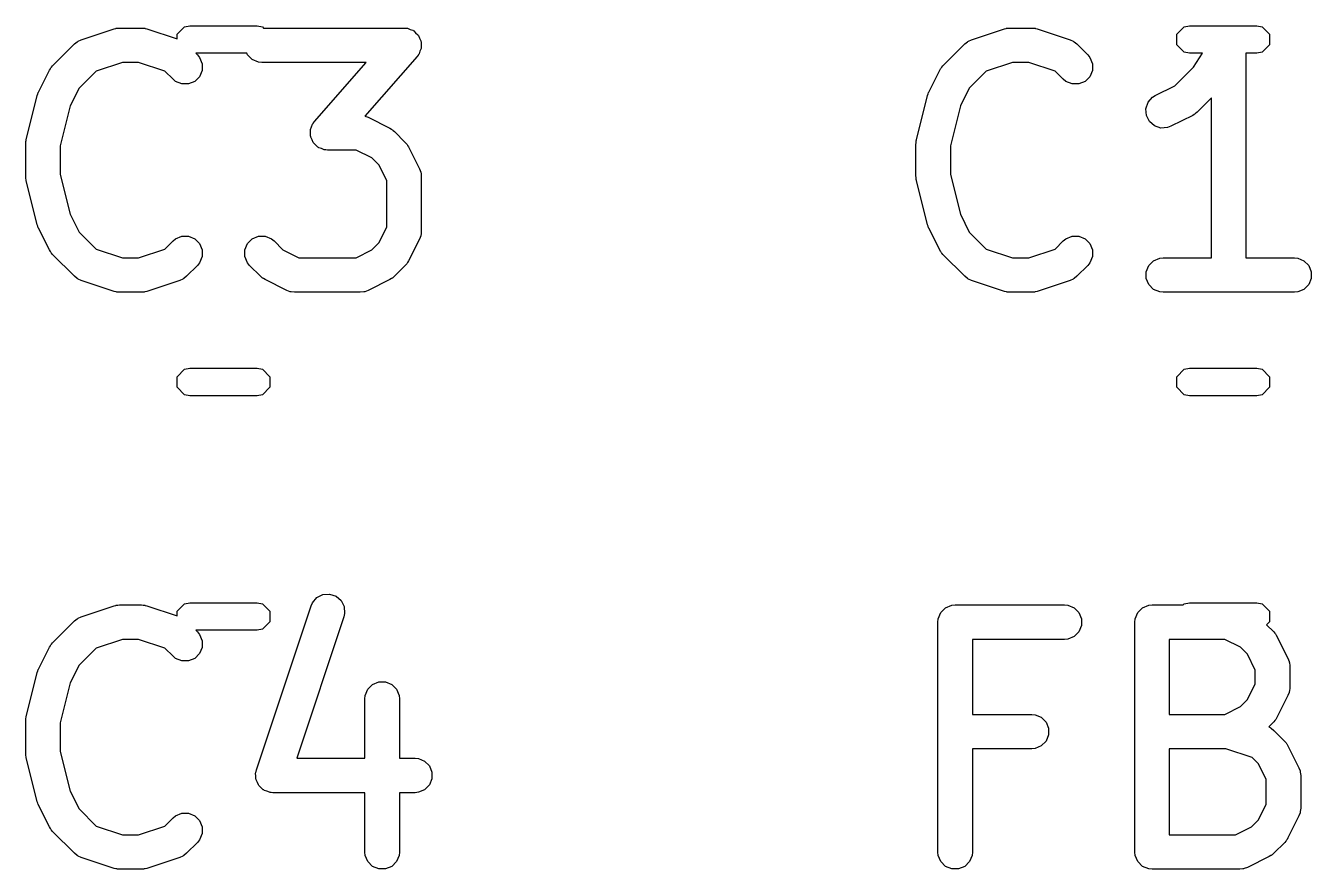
# Model space of a CAD drawing. Header units: inches. Extents: x 5.9 to 18, y -6.3 to -1.5.
# Drawn here: x 8.5163 to 8.7365, y -2.4358 to -2.2913 of the extents above; entities that cross this region are included whole.
import ezdxf

# ---------------------------------------------------------------- set-up
doc = ezdxf.new("R2010")
doc.units = ezdxf.units.IN
doc.header["$MEASUREMENT"] = 0
doc.layers.add('F.Silkscreen', color=41, linetype='CONTINUOUS', true_color=0xf2eda1)

msp = doc.modelspace()

# ---------------------------------------------------------------- linework, layer by layer
at = {"layer": 'F.Silkscreen', "linetype": 'CONTINUOUS'}
for p, q in [((8.52583, -2.29375), (8.53145, -2.29188)), ((8.53145, -2.29188), (8.53174, -2.29181)), ((8.53174, -2.29181), (8.53181, -2.29178)), ((8.53181, -2.29178), (8.53191, -2.29177)), ((8.53191, -2.29177), (8.53202, -2.29175)), ((8.53202, -2.29175), (8.53209, -2.29175)), ((8.53209, -2.29175), (8.53239, -2.29173)), ((8.53239, -2.29173), (8.53614, -2.29173)), ((8.53614, -2.29173), (8.53643, -2.29175)), ((8.53643, -2.29175), (8.53651, -2.29175)), ((8.53651, -2.29175), (8.53661, -2.29177)), ((8.53661, -2.29177), (8.53671, -2.29178)), ((8.53671, -2.29178), (8.53678, -2.29181)), ((8.53678, -2.29181), (8.53707, -2.29188)), ((8.53707, -2.29188), (8.54226, -2.29361)), ((8.54226, -2.2928), (8.54353, -2.29152)), ((8.54353, -2.29152), (8.54444, -2.29134)), ((8.54444, -2.29134), (8.55596, -2.29134)), ((8.55596, -2.29134), (8.55686, -2.29152)), ((8.55686, -2.29152), (8.55707, -2.29173)), ((8.55707, -2.29173), (8.58113, -2.29173)), ((8.58113, -2.29173), (8.58144, -2.29176)), ((8.58144, -2.29176), (8.58151, -2.29175)), ((8.58151, -2.29175), (8.58157, -2.29177)), ((8.58157, -2.29177), (8.58171, -2.29178)), ((8.58171, -2.29178), (8.58215, -2.29197)), ((8.58215, -2.29197), (8.5826, -2.29212)), ((8.5826, -2.29212), (8.58268, -2.29218)), ((8.58268, -2.29218), (8.58277, -2.29222)), ((8.58277, -2.29222), (8.58311, -2.29256)), ((8.58311, -2.29256), (8.58347, -2.29288)), ((8.67834, -2.29375), (8.68396, -2.29188)), ((8.68396, -2.29188), (8.68425, -2.29181)), ((8.68425, -2.29181), (8.68432, -2.29178)), ((8.68432, -2.29178), (8.68443, -2.29177)), ((8.68443, -2.29177), (8.68453, -2.29175)), ((8.68453, -2.29175), (8.68461, -2.29175)), ((8.68461, -2.29175), (8.6849, -2.29173)), ((8.6849, -2.29173), (8.68865, -2.29173)), ((8.68865, -2.29173), (8.68894, -2.29175)), ((8.68894, -2.29175), (8.68902, -2.29175)), ((8.68902, -2.29175), (8.68912, -2.29177)), ((8.68912, -2.29177), (8.68922, -2.29178)), ((8.68922, -2.29178), (8.6893, -2.29181)), ((8.6893, -2.29181), (8.68958, -2.29188)), ((8.68958, -2.29188), (8.69521, -2.29375)), ((8.71352, -2.2928), (8.71479, -2.29152)), ((8.71479, -2.29152), (8.7157, -2.29134)), ((8.7157, -2.29134), (8.72722, -2.29134)), ((8.72722, -2.29134), (8.72812, -2.29152)), ((8.72812, -2.29152), (8.7294, -2.2928)), ((8.52092, -2.29821), (8.52467, -2.29446)), ((8.52467, -2.29446), (8.52512, -2.2941)), ((8.52512, -2.2941), (8.52522, -2.29406)), ((8.52522, -2.29406), (8.5253, -2.29399)), ((8.5253, -2.29399), (8.52583, -2.29375)), ((8.54226, -2.29361), (8.54226, -2.2928)), ((8.58347, -2.29288), (8.58352, -2.29297)), ((8.58352, -2.29297), (8.58359, -2.29304)), ((8.58359, -2.29304), (8.58377, -2.29348)), ((8.58377, -2.29348), (8.58398, -2.29391)), ((8.58398, -2.29391), (8.58399, -2.29401)), ((8.58399, -2.29401), (8.58403, -2.2941)), ((8.58403, -2.2941), (8.58403, -2.29458)), ((8.58403, -2.29458), (8.58406, -2.29506)), ((8.67344, -2.29821), (8.67719, -2.29446)), ((8.67719, -2.29446), (8.67763, -2.2941)), ((8.67763, -2.2941), (8.67773, -2.29406)), ((8.67773, -2.29406), (8.67781, -2.29399)), ((8.67781, -2.29399), (8.67834, -2.29375)), ((8.69521, -2.29375), (8.69573, -2.29399)), ((8.69573, -2.29399), (8.69581, -2.29406)), ((8.69581, -2.29406), (8.69591, -2.2941)), ((8.69591, -2.2941), (8.69636, -2.29446)), ((8.69636, -2.29446), (8.69824, -2.29634)), ((8.71352, -2.2946), (8.71352, -2.2928)), ((8.71479, -2.29588), (8.71352, -2.2946)), ((8.7294, -2.2946), (8.72812, -2.29588)), ((8.7294, -2.2928), (8.7294, -2.2946)), ((8.5542, -2.29606), (8.54545, -2.29606)), ((8.54545, -2.29606), (8.54572, -2.29634)), ((8.54572, -2.29634), (8.54609, -2.29679)), ((8.54609, -2.29679), (8.54653, -2.29785)), ((8.5543, -2.29632), (8.5542, -2.29606)), ((8.55512, -2.29713), (8.5543, -2.29632)), ((8.58335, -2.29662), (8.57442, -2.30683)), ((8.58353, -2.29637), (8.58335, -2.29662)), ((8.58359, -2.29632), (8.58353, -2.29637)), ((8.58361, -2.29627), (8.58359, -2.29632)), ((8.58369, -2.29615), (8.58361, -2.29627)), ((8.58384, -2.2957), (8.58369, -2.29615)), ((8.58403, -2.29525), (8.58384, -2.2957)), ((8.58406, -2.29506), (8.58403, -2.29515)), ((8.58403, -2.29515), (8.58403, -2.29525)), ((8.69824, -2.29634), (8.6986, -2.29679)), ((8.6986, -2.29679), (8.69904, -2.29785)), ((8.7157, -2.29606), (8.71479, -2.29588)), ((8.71792, -2.29606), (8.7157, -2.29606)), ((8.71635, -2.29842), (8.71792, -2.29606)), ((8.72722, -2.29606), (8.72535, -2.29606)), ((8.72535, -2.29606), (8.72535, -2.3311)), ((8.72812, -2.29588), (8.72722, -2.29606)), ((8.5185, -2.30273), (8.52037, -2.29898)), ((8.52037, -2.29898), (8.52053, -2.29873)), ((8.52053, -2.29873), (8.52056, -2.29866)), ((8.52056, -2.29866), (8.52062, -2.29858)), ((8.52062, -2.29858), (8.52068, -2.29849)), ((8.52068, -2.29849), (8.52074, -2.29844)), ((8.52074, -2.29844), (8.52092, -2.29821)), ((8.52836, -2.29913), (8.52544, -2.30205)), ((8.53287, -2.29763), (8.52836, -2.29913)), ((8.53566, -2.29763), (8.53287, -2.29763)), ((8.54017, -2.29913), (8.53566, -2.29763)), ((8.54155, -2.30052), (8.54017, -2.29913)), ((8.54653, -2.299), (8.54609, -2.30007)), ((8.54653, -2.29785), (8.54653, -2.299)), ((8.55618, -2.29757), (8.55512, -2.29713)), ((8.55676, -2.29763), (8.55618, -2.29757)), ((8.57462, -2.29763), (8.55676, -2.29763)), ((8.56578, -2.30773), (8.57462, -2.29763)), ((8.67101, -2.30273), (8.67288, -2.29898)), ((8.67288, -2.29898), (8.67304, -2.29873)), ((8.67304, -2.29873), (8.67307, -2.29866)), ((8.67307, -2.29866), (8.67314, -2.29858)), ((8.67314, -2.29858), (8.67319, -2.29849)), ((8.67319, -2.29849), (8.67325, -2.29844)), ((8.67325, -2.29844), (8.67344, -2.29821)), ((8.68087, -2.29913), (8.67795, -2.30205)), ((8.68538, -2.29763), (8.68087, -2.29913)), ((8.68817, -2.29763), (8.68538, -2.29763)), ((8.69268, -2.29913), (8.68817, -2.29763)), ((8.69406, -2.30052), (8.69268, -2.29913)), ((8.69904, -2.299), (8.6986, -2.30007)), ((8.69904, -2.29785), (8.69904, -2.299)), ((8.71315, -2.30163), (8.71635, -2.29842)), ((8.54199, -2.30088), (8.54155, -2.30052)), ((8.54306, -2.30132), (8.54199, -2.30088)), ((8.54421, -2.30132), (8.54306, -2.30132)), ((8.54528, -2.30088), (8.54421, -2.30132)), ((8.54609, -2.30007), (8.54528, -2.30088)), ((8.69451, -2.30088), (8.69406, -2.30052)), ((8.69557, -2.30132), (8.69451, -2.30088)), ((8.69672, -2.30132), (8.69557, -2.30132)), ((8.69779, -2.30088), (8.69672, -2.30132)), ((8.6986, -2.30007), (8.69779, -2.30088)), ((8.5164, -2.31083), (8.51827, -2.30334)), ((8.51827, -2.30334), (8.51829, -2.30329)), ((8.51829, -2.30327), (8.51838, -2.30303)), ((8.51829, -2.30329), (8.51829, -2.30327)), ((8.51838, -2.30303), (8.51847, -2.30279)), ((8.51847, -2.30279), (8.51848, -2.30277)), ((8.51848, -2.30277), (8.5185, -2.30273)), ((8.52544, -2.30205), (8.52392, -2.30508)), ((8.66891, -2.31083), (8.67079, -2.30334)), ((8.67079, -2.30334), (8.6708, -2.30329)), ((8.6708, -2.30327), (8.67089, -2.30303)), ((8.6708, -2.30329), (8.6708, -2.30327)), ((8.67089, -2.30303), (8.67098, -2.30279)), ((8.67098, -2.30279), (8.67099, -2.30277)), ((8.67099, -2.30277), (8.67101, -2.30273)), ((8.67795, -2.30205), (8.67644, -2.30508)), ((8.70934, -2.30359), (8.70982, -2.30329)), ((8.70982, -2.30329), (8.71315, -2.30163)), ((8.52392, -2.30508), (8.52222, -2.31191)), ((8.67644, -2.30508), (8.67473, -2.31191)), ((8.70822, -2.30556), (8.70858, -2.30446)), ((8.7083, -2.30671), (8.70822, -2.30556)), ((8.70858, -2.30446), (8.70934, -2.30359)), ((8.71944, -2.30368), (8.71698, -2.30614)), ((8.71944, -2.3311), (8.71944, -2.30368)), ((8.56555, -2.30804), (8.56561, -2.30798)), ((8.56561, -2.30798), (8.56578, -2.30773)), ((8.57442, -2.30683), (8.57495, -2.30703)), ((8.57495, -2.30703), (8.5787, -2.30891)), ((8.70881, -2.30774), (8.7083, -2.30671)), ((8.70968, -2.30849), (8.70881, -2.30774)), ((8.71622, -2.30669), (8.71247, -2.30857)), ((8.71646, -2.30654), (8.71622, -2.30669)), ((8.71654, -2.30651), (8.71646, -2.30654)), ((8.71662, -2.30644), (8.71654, -2.30651)), ((8.71671, -2.30638), (8.71662, -2.30644)), ((8.71676, -2.30633), (8.71671, -2.30638)), ((8.71698, -2.30614), (8.71676, -2.30633)), ((8.56508, -2.30929), (8.56511, -2.3092)), ((8.56511, -2.30977), (8.56508, -2.30929)), ((8.56511, -2.3091), (8.56529, -2.30866)), ((8.56511, -2.3092), (8.56511, -2.3091)), ((8.56511, -2.31025), (8.56511, -2.30977)), ((8.56529, -2.30866), (8.56545, -2.3082)), ((8.56545, -2.3082), (8.56553, -2.30809)), ((8.56553, -2.30809), (8.56555, -2.30804)), ((8.5787, -2.30891), (8.57895, -2.30907)), ((8.57895, -2.30907), (8.57902, -2.3091)), ((8.57902, -2.3091), (8.5791, -2.30916)), ((8.5791, -2.30916), (8.57919, -2.30922)), ((8.57919, -2.30922), (8.57924, -2.30928)), ((8.57924, -2.30928), (8.57947, -2.30946)), ((8.57947, -2.30946), (8.58134, -2.31134)), ((8.71078, -2.30886), (8.70968, -2.30849)), ((8.71193, -2.30877), (8.71078, -2.30886)), ((8.71247, -2.30857), (8.71193, -2.30877)), ((8.51631, -2.31141), (8.51635, -2.31119)), ((8.51632, -2.31145), (8.51631, -2.31141)), ((8.51631, -2.31155), (8.51632, -2.31145)), ((8.51631, -2.31718), (8.51631, -2.31155)), ((8.51635, -2.31119), (8.51637, -2.31097)), ((8.51637, -2.31097), (8.51638, -2.31093)), ((8.51638, -2.31093), (8.5164, -2.31083)), ((8.52222, -2.31191), (8.52222, -2.31681)), ((8.56515, -2.31034), (8.56511, -2.31025)), ((8.56516, -2.31044), (8.56515, -2.31034)), ((8.56537, -2.31087), (8.56516, -2.31044)), ((8.56555, -2.31132), (8.56537, -2.31087)), ((8.56562, -2.31139), (8.56555, -2.31132)), ((8.56567, -2.31148), (8.56562, -2.31139)), ((8.56603, -2.31179), (8.56567, -2.31148)), ((8.56637, -2.31213), (8.56603, -2.31179)), ((8.56646, -2.31217), (8.56637, -2.31213)), ((8.56653, -2.31223), (8.56646, -2.31217)), ((8.56699, -2.31239), (8.56653, -2.31223)), ((8.56743, -2.31257), (8.56699, -2.31239)), ((8.58134, -2.31134), (8.58153, -2.31156)), ((8.58153, -2.31156), (8.58159, -2.31162)), ((8.58159, -2.31162), (8.58164, -2.3117)), ((8.58164, -2.3117), (8.58171, -2.31179)), ((8.58171, -2.31179), (8.58174, -2.31186)), ((8.58174, -2.31186), (8.5819, -2.31211)), ((8.5819, -2.31211), (8.58377, -2.31585)), ((8.66882, -2.31155), (8.66883, -2.31145)), ((8.66882, -2.31718), (8.66882, -2.31155)), ((8.66883, -2.31141), (8.66886, -2.31119)), ((8.66883, -2.31145), (8.66883, -2.31141)), ((8.66886, -2.31119), (8.66888, -2.31097)), ((8.66888, -2.31097), (8.6689, -2.31093)), ((8.6689, -2.31093), (8.66891, -2.31083)), ((8.67473, -2.31191), (8.67473, -2.31681)), ((8.56757, -2.31259), (8.56743, -2.31257)), ((8.56762, -2.3126), (8.56757, -2.31259)), ((8.5677, -2.3126), (8.56762, -2.3126)), ((8.56801, -2.31263), (8.5677, -2.3126)), ((8.57293, -2.31263), (8.56801, -2.31263)), ((8.57563, -2.31398), (8.57293, -2.31263)), ((8.57683, -2.31517), (8.57563, -2.31398)), ((8.57818, -2.31787), (8.57683, -2.31517)), ((8.58377, -2.31585), (8.58398, -2.3164)), ((8.58398, -2.3164), (8.58399, -2.3165)), ((8.58399, -2.3165), (8.58403, -2.3166)), ((8.58403, -2.3166), (8.58408, -2.31718)), ((8.51632, -2.31728), (8.51631, -2.31718)), ((8.51631, -2.31732), (8.51632, -2.31728)), ((8.51635, -2.31753), (8.51631, -2.31732)), ((8.51637, -2.31775), (8.51635, -2.31753)), ((8.51638, -2.31779), (8.51637, -2.31775)), ((8.5164, -2.31789), (8.51638, -2.31779)), ((8.51827, -2.32539), (8.5164, -2.31789)), ((8.52222, -2.31681), (8.52392, -2.32364)), ((8.57818, -2.32585), (8.57818, -2.31787)), ((8.58408, -2.31718), (8.58408, -2.32655)), ((8.66883, -2.31728), (8.66882, -2.31718)), ((8.66883, -2.31732), (8.66883, -2.31728)), ((8.66886, -2.31753), (8.66883, -2.31732)), ((8.66888, -2.31775), (8.66886, -2.31753)), ((8.6689, -2.31779), (8.66888, -2.31775)), ((8.66891, -2.31789), (8.6689, -2.31779)), ((8.67079, -2.32539), (8.66891, -2.31789)), ((8.67473, -2.31681), (8.67644, -2.32364)), ((8.51829, -2.32543), (8.51827, -2.32539)), ((8.51829, -2.32545), (8.51829, -2.32543)), ((8.51838, -2.32569), (8.51829, -2.32545)), ((8.52392, -2.32364), (8.52544, -2.32667)), ((8.6708, -2.32543), (8.67079, -2.32539)), ((8.6708, -2.32545), (8.6708, -2.32543)), ((8.67089, -2.32569), (8.6708, -2.32545)), ((8.67644, -2.32364), (8.67795, -2.32667)), ((8.51847, -2.32594), (8.51838, -2.32569)), ((8.51848, -2.32595), (8.51847, -2.32594)), ((8.5185, -2.32599), (8.51848, -2.32595)), ((8.52037, -2.32974), (8.5185, -2.32599)), ((8.52544, -2.32667), (8.52836, -2.32959)), ((8.54199, -2.32784), (8.54306, -2.3274)), ((8.54306, -2.3274), (8.54421, -2.3274)), ((8.54421, -2.3274), (8.54528, -2.32784)), ((8.55512, -2.32784), (8.55618, -2.3274)), ((8.55618, -2.3274), (8.55733, -2.3274)), ((8.55733, -2.3274), (8.5584, -2.32784)), ((8.57683, -2.32855), (8.57818, -2.32585)), ((8.58398, -2.32733), (8.58377, -2.32787)), ((8.58399, -2.32722), (8.58398, -2.32733)), ((8.58403, -2.32712), (8.58399, -2.32722)), ((8.58408, -2.32655), (8.58403, -2.32712)), ((8.67098, -2.32594), (8.67089, -2.32569)), ((8.67099, -2.32595), (8.67098, -2.32594)), ((8.67101, -2.32599), (8.67099, -2.32595)), ((8.67288, -2.32974), (8.67101, -2.32599)), ((8.67795, -2.32667), (8.68087, -2.32959)), ((8.69451, -2.32784), (8.69557, -2.3274)), ((8.69557, -2.3274), (8.69672, -2.3274)), ((8.69672, -2.3274), (8.69779, -2.32784)), ((8.52053, -2.32999), (8.52037, -2.32974)), ((8.52056, -2.33006), (8.52053, -2.32999)), ((8.52836, -2.32959), (8.53287, -2.3311)), ((8.53566, -2.3311), (8.54017, -2.32959)), ((8.54017, -2.32959), (8.54155, -2.32821)), ((8.54155, -2.32821), (8.54199, -2.32784)), ((8.54528, -2.32784), (8.54609, -2.32866)), ((8.54609, -2.32866), (8.54653, -2.32972)), ((8.54653, -2.32972), (8.54653, -2.33087)), ((8.55386, -2.32972), (8.5543, -2.32866)), ((8.55386, -2.33087), (8.55386, -2.32972)), ((8.5543, -2.32866), (8.55512, -2.32784)), ((8.5584, -2.32784), (8.55885, -2.32821)), ((8.55885, -2.32821), (8.56038, -2.32975)), ((8.56038, -2.32975), (8.56308, -2.3311)), ((8.57293, -2.3311), (8.57563, -2.32975)), ((8.57563, -2.32975), (8.57683, -2.32855)), ((8.58377, -2.32787), (8.5819, -2.33162)), ((8.67304, -2.32999), (8.67288, -2.32974)), ((8.67307, -2.33006), (8.67304, -2.32999)), ((8.68087, -2.32959), (8.68538, -2.3311)), ((8.68817, -2.3311), (8.69268, -2.32959)), ((8.69268, -2.32959), (8.69406, -2.32821)), ((8.69406, -2.32821), (8.69451, -2.32784)), ((8.69779, -2.32784), (8.6986, -2.32866)), ((8.6986, -2.32866), (8.69904, -2.32972)), ((8.69904, -2.32972), (8.69904, -2.33087)), ((8.52062, -2.33015), (8.52056, -2.33006)), ((8.52068, -2.33023), (8.52062, -2.33015)), ((8.52074, -2.33029), (8.52068, -2.33023)), ((8.52092, -2.33051), (8.52074, -2.33029)), ((8.52467, -2.33426), (8.52092, -2.33051)), ((8.53287, -2.3311), (8.53566, -2.3311)), ((8.54609, -2.33194), (8.54572, -2.33239)), ((8.54653, -2.33087), (8.54609, -2.33194)), ((8.5543, -2.33194), (8.55386, -2.33087)), ((8.55467, -2.33239), (8.5543, -2.33194)), ((8.56308, -2.3311), (8.57293, -2.3311)), ((8.58153, -2.33216), (8.58134, -2.33239)), ((8.58159, -2.33211), (8.58153, -2.33216)), ((8.58164, -2.33202), (8.58159, -2.33211)), ((8.58171, -2.33194), (8.58164, -2.33202)), ((8.58174, -2.33187), (8.58171, -2.33194)), ((8.5819, -2.33162), (8.58174, -2.33187)), ((8.67314, -2.33015), (8.67307, -2.33006)), ((8.67319, -2.33023), (8.67314, -2.33015)), ((8.67325, -2.33029), (8.67319, -2.33023)), ((8.67344, -2.33051), (8.67325, -2.33029)), ((8.67719, -2.33426), (8.67344, -2.33051)), ((8.68538, -2.3311), (8.68817, -2.3311)), ((8.6986, -2.33194), (8.69824, -2.33239)), ((8.69904, -2.33087), (8.6986, -2.33194)), ((8.70869, -2.33241), (8.70951, -2.33159)), ((8.70951, -2.33159), (8.71057, -2.33115)), ((8.71057, -2.33115), (8.71115, -2.3311)), ((8.71115, -2.3311), (8.71944, -2.3311)), ((8.72535, -2.3311), (8.73364, -2.3311)), ((8.73364, -2.3311), (8.73422, -2.33115)), ((8.73422, -2.33115), (8.73528, -2.33159)), ((8.73528, -2.33159), (8.7361, -2.33241)), ((8.52512, -2.33463), (8.52467, -2.33426)), ((8.54385, -2.33426), (8.5434, -2.33463)), ((8.54572, -2.33239), (8.54385, -2.33426)), ((8.55655, -2.33426), (8.55467, -2.33239)), ((8.55677, -2.33445), (8.55655, -2.33426)), ((8.57947, -2.33426), (8.57924, -2.33445)), ((8.58134, -2.33239), (8.57947, -2.33426)), ((8.67763, -2.33463), (8.67719, -2.33426)), ((8.69636, -2.33426), (8.69591, -2.33463)), ((8.69824, -2.33239), (8.69636, -2.33426)), ((8.70825, -2.33347), (8.70869, -2.33241)), ((8.70825, -2.33462), (8.70825, -2.33347)), ((8.7361, -2.33241), (8.73654, -2.33347)), ((8.73654, -2.33347), (8.73654, -2.33462)), ((8.52522, -2.33467), (8.52512, -2.33463)), ((8.5253, -2.33474), (8.52522, -2.33467)), ((8.52583, -2.33497), (8.5253, -2.33474)), ((8.53145, -2.33685), (8.52583, -2.33497)), ((8.54269, -2.33497), (8.53707, -2.33685)), ((8.54322, -2.33474), (8.54269, -2.33497)), ((8.5433, -2.33467), (8.54322, -2.33474)), ((8.5434, -2.33463), (8.5433, -2.33467)), ((8.55682, -2.33451), (8.55677, -2.33445)), ((8.55691, -2.33456), (8.55682, -2.33451)), ((8.55699, -2.33463), (8.55691, -2.33456)), ((8.55706, -2.33466), (8.55699, -2.33463)), ((8.55731, -2.33481), (8.55706, -2.33466)), ((8.56106, -2.33669), (8.55731, -2.33481)), ((8.5787, -2.33481), (8.57495, -2.33669)), ((8.57895, -2.33466), (8.5787, -2.33481)), ((8.57902, -2.33463), (8.57895, -2.33466)), ((8.5791, -2.33456), (8.57902, -2.33463)), ((8.57919, -2.33451), (8.5791, -2.33456)), ((8.57924, -2.33445), (8.57919, -2.33451)), ((8.67773, -2.33467), (8.67763, -2.33463)), ((8.67781, -2.33474), (8.67773, -2.33467)), ((8.67834, -2.33497), (8.67781, -2.33474)), ((8.68396, -2.33685), (8.67834, -2.33497)), ((8.69521, -2.33497), (8.68958, -2.33685)), ((8.69573, -2.33474), (8.69521, -2.33497)), ((8.69581, -2.33467), (8.69573, -2.33474)), ((8.69591, -2.33463), (8.69581, -2.33467)), ((8.70869, -2.33569), (8.70825, -2.33462)), ((8.70951, -2.3365), (8.70869, -2.33569)), ((8.71057, -2.33694), (8.70951, -2.3365)), ((8.73528, -2.3365), (8.73422, -2.33694)), ((8.7361, -2.33569), (8.73528, -2.3365)), ((8.73654, -2.33462), (8.7361, -2.33569)), ((8.53174, -2.33691), (8.53145, -2.33685)), ((8.53181, -2.33694), (8.53174, -2.33691)), ((8.53191, -2.33695), (8.53181, -2.33694)), ((8.53202, -2.33698), (8.53191, -2.33695)), ((8.53209, -2.33697), (8.53202, -2.33698)), ((8.53239, -2.337), (8.53209, -2.33697)), ((8.53614, -2.337), (8.53239, -2.337)), ((8.53643, -2.33697), (8.53614, -2.337)), ((8.53651, -2.33698), (8.53643, -2.33697)), ((8.53661, -2.33695), (8.53651, -2.33698)), ((8.53671, -2.33694), (8.53661, -2.33695)), ((8.53678, -2.33691), (8.53671, -2.33694)), ((8.53707, -2.33685), (8.53678, -2.33691)), ((8.5616, -2.3369), (8.56106, -2.33669)), ((8.56171, -2.3369), (8.5616, -2.3369)), ((8.56181, -2.33694), (8.56171, -2.3369)), ((8.56238, -2.337), (8.56181, -2.33694)), ((8.57363, -2.337), (8.56238, -2.337)), ((8.57421, -2.33694), (8.57363, -2.337)), ((8.57431, -2.3369), (8.57421, -2.33694)), ((8.57441, -2.3369), (8.57431, -2.3369)), ((8.57495, -2.33669), (8.57441, -2.3369)), ((8.68425, -2.33691), (8.68396, -2.33685)), ((8.68432, -2.33694), (8.68425, -2.33691)), ((8.68443, -2.33695), (8.68432, -2.33694)), ((8.68453, -2.33698), (8.68443, -2.33695)), ((8.68461, -2.33697), (8.68453, -2.33698)), ((8.6849, -2.337), (8.68461, -2.33697)), ((8.68865, -2.337), (8.6849, -2.337)), ((8.68894, -2.33697), (8.68865, -2.337)), ((8.68902, -2.33698), (8.68894, -2.33697)), ((8.68912, -2.33695), (8.68902, -2.33698)), ((8.68922, -2.33694), (8.68912, -2.33695)), ((8.6893, -2.33691), (8.68922, -2.33694)), ((8.68958, -2.33685), (8.6893, -2.33691)), ((8.71115, -2.337), (8.71057, -2.33694)), ((8.73364, -2.337), (8.71115, -2.337)), ((8.73422, -2.33694), (8.73364, -2.337)), ((8.54226, -2.35146), (8.54353, -2.35018)), ((8.54226, -2.35327), (8.54226, -2.35146)), ((8.54353, -2.35018), (8.54444, -2.35)), ((8.54444, -2.35), (8.55596, -2.35)), ((8.55596, -2.35), (8.55686, -2.35018)), ((8.55686, -2.35018), (8.55814, -2.35146)), ((8.55814, -2.35146), (8.55814, -2.35327)), ((8.71352, -2.35146), (8.71479, -2.35018)), ((8.71352, -2.35327), (8.71352, -2.35146)), ((8.71479, -2.35018), (8.7157, -2.35)), ((8.7157, -2.35), (8.72722, -2.35)), ((8.72722, -2.35), (8.72812, -2.35018)), ((8.72812, -2.35018), (8.7294, -2.35146)), ((8.7294, -2.35146), (8.7294, -2.35327)), ((8.54353, -2.35454), (8.54226, -2.35327)), ((8.55814, -2.35327), (8.55686, -2.35454)), ((8.71479, -2.35454), (8.71352, -2.35327)), ((8.7294, -2.35327), (8.72812, -2.35454)), ((8.54444, -2.35472), (8.54353, -2.35454)), ((8.55596, -2.35472), (8.54444, -2.35472)), ((8.55686, -2.35454), (8.55596, -2.35472)), ((8.7157, -2.35472), (8.71479, -2.35454)), ((8.72722, -2.35472), (8.7157, -2.35472)), ((8.72812, -2.35454), (8.72722, -2.35472)), ((8.56544, -2.39016), (8.5662, -2.38929)), ((8.5662, -2.38929), (8.56723, -2.38877)), ((8.56723, -2.38877), (8.56838, -2.38869)), ((8.56838, -2.38869), (8.56947, -2.38906)), ((8.56947, -2.38906), (8.57034, -2.38981)), ((8.52583, -2.39257), (8.53145, -2.3907)), ((8.53145, -2.3907), (8.53174, -2.39063)), ((8.53174, -2.39063), (8.53181, -2.3906)), ((8.53181, -2.3906), (8.53191, -2.39059)), ((8.53191, -2.39059), (8.53202, -2.39057)), ((8.53202, -2.39057), (8.53209, -2.39057)), ((8.53209, -2.39057), (8.53239, -2.39054)), ((8.53239, -2.39054), (8.53614, -2.39054)), ((8.53614, -2.39054), (8.53643, -2.39057)), ((8.53643, -2.39057), (8.53651, -2.39057)), ((8.53651, -2.39057), (8.53661, -2.39059)), ((8.53661, -2.39059), (8.53671, -2.3906)), ((8.53671, -2.3906), (8.53678, -2.39063)), ((8.53678, -2.39063), (8.53707, -2.3907)), ((8.53707, -2.3907), (8.54226, -2.39242)), ((8.54226, -2.39162), (8.54353, -2.39034)), ((8.54226, -2.39242), (8.54226, -2.39162)), ((8.54353, -2.39034), (8.54444, -2.39016)), ((8.54444, -2.39016), (8.55596, -2.39016)), ((8.55583, -2.41881), (8.56521, -2.39069)), ((8.55596, -2.39016), (8.55686, -2.39034)), ((8.55686, -2.39034), (8.55814, -2.39162)), ((8.55814, -2.39162), (8.55814, -2.39342)), ((8.56521, -2.39069), (8.56544, -2.39016)), ((8.57034, -2.38981), (8.57085, -2.39084)), ((8.57085, -2.39084), (8.57094, -2.39199)), ((8.67307, -2.39186), (8.67388, -2.39104)), ((8.67388, -2.39104), (8.67495, -2.3906)), ((8.67495, -2.3906), (8.67552, -2.39054)), ((8.67552, -2.39054), (8.69427, -2.39054)), ((8.69427, -2.39054), (8.69485, -2.3906)), ((8.69485, -2.3906), (8.69591, -2.39104)), ((8.69591, -2.39104), (8.69673, -2.39186)), ((8.70682, -2.39186), (8.70763, -2.39104)), ((8.70763, -2.39104), (8.70869, -2.3906)), ((8.70869, -2.3906), (8.70927, -2.39054)), ((8.70927, -2.39054), (8.71459, -2.39054)), ((8.71459, -2.39054), (8.71479, -2.39034)), ((8.71479, -2.39034), (8.7157, -2.39016)), ((8.7157, -2.39016), (8.72722, -2.39016)), ((8.72722, -2.39016), (8.72812, -2.39034)), ((8.72812, -2.39034), (8.7294, -2.39162)), ((8.7294, -2.39162), (8.7294, -2.39342)), ((8.52092, -2.39703), (8.52467, -2.39328)), ((8.52467, -2.39328), (8.52512, -2.39292)), ((8.52512, -2.39292), (8.52522, -2.39288)), ((8.52522, -2.39288), (8.5253, -2.39281)), ((8.5253, -2.39281), (8.52583, -2.39257)), ((8.55814, -2.39342), (8.55686, -2.3947)), ((8.57081, -2.39256), (8.56273, -2.41679)), ((8.57094, -2.39199), (8.57081, -2.39256)), ((8.67257, -2.3935), (8.67263, -2.39292)), ((8.67257, -2.43287), (8.67257, -2.3935)), ((8.67263, -2.39292), (8.67307, -2.39186)), ((8.69673, -2.39186), (8.69717, -2.39292)), ((8.69717, -2.39292), (8.69717, -2.39407)), ((8.70632, -2.3935), (8.70637, -2.39292)), ((8.70632, -2.43287), (8.70632, -2.3935)), ((8.70637, -2.39292), (8.70682, -2.39186)), ((8.7294, -2.39342), (8.72888, -2.39394)), ((8.55596, -2.39488), (8.54545, -2.39488)), ((8.54545, -2.39488), (8.54572, -2.39516)), ((8.54572, -2.39516), (8.54609, -2.39561)), ((8.54609, -2.39561), (8.54653, -2.39667)), ((8.55686, -2.3947), (8.55596, -2.39488)), ((8.69591, -2.39595), (8.69485, -2.39639)), ((8.69673, -2.39514), (8.69591, -2.39595)), ((8.69717, -2.39407), (8.69673, -2.39514)), ((8.72888, -2.39394), (8.73011, -2.39516)), ((8.73011, -2.39516), (8.73029, -2.39538)), ((8.73029, -2.39538), (8.73035, -2.39544)), ((8.73035, -2.39544), (8.73041, -2.39552)), ((8.73041, -2.39552), (8.73047, -2.39561)), ((8.73047, -2.39561), (8.7305, -2.39568)), ((8.7305, -2.39568), (8.73066, -2.39593)), ((8.73066, -2.39593), (8.73253, -2.39968)), ((8.5185, -2.40155), (8.52037, -2.3978)), ((8.52037, -2.3978), (8.52053, -2.39755)), ((8.52053, -2.39755), (8.52056, -2.39748)), ((8.52056, -2.39748), (8.52062, -2.3974)), ((8.52062, -2.3974), (8.52068, -2.39731)), ((8.52068, -2.39731), (8.52074, -2.39726)), ((8.52074, -2.39726), (8.52092, -2.39703)), ((8.52836, -2.39795), (8.52544, -2.40087)), ((8.53287, -2.39645), (8.52836, -2.39795)), ((8.53566, -2.39645), (8.53287, -2.39645)), ((8.54017, -2.39795), (8.53566, -2.39645)), ((8.54155, -2.39933), (8.54017, -2.39795)), ((8.54653, -2.39782), (8.54609, -2.39889)), ((8.54653, -2.39667), (8.54653, -2.39782)), ((8.69427, -2.39645), (8.67848, -2.39645)), ((8.67848, -2.39645), (8.67848, -2.40929)), ((8.69485, -2.39639), (8.69427, -2.39645)), ((8.7217, -2.39645), (8.71222, -2.39645)), ((8.71222, -2.39645), (8.71222, -2.40929)), ((8.72439, -2.3978), (8.7217, -2.39645)), ((8.72559, -2.399), (8.72439, -2.3978)), ((8.54199, -2.3997), (8.54155, -2.39933)), ((8.54306, -2.40014), (8.54199, -2.3997)), ((8.54421, -2.40014), (8.54306, -2.40014)), ((8.54528, -2.3997), (8.54421, -2.40014)), ((8.54609, -2.39889), (8.54528, -2.3997)), ((8.72694, -2.40169), (8.72559, -2.399)), ((8.73253, -2.39968), (8.73274, -2.40022)), ((8.73274, -2.40022), (8.73275, -2.40032)), ((8.73275, -2.40032), (8.73279, -2.40042)), ((8.73279, -2.40042), (8.73285, -2.401)), ((8.5164, -2.40965), (8.51827, -2.40215)), ((8.51827, -2.40215), (8.51829, -2.40211)), ((8.51829, -2.40209), (8.51838, -2.40185)), ((8.51829, -2.40211), (8.51829, -2.40209)), ((8.51838, -2.40185), (8.51847, -2.40161)), ((8.51847, -2.40161), (8.51848, -2.40159)), ((8.51848, -2.40159), (8.5185, -2.40155)), ((8.52544, -2.40087), (8.52392, -2.4039)), ((8.72694, -2.40405), (8.72694, -2.40169)), ((8.73285, -2.401), (8.73285, -2.40475)), ((8.52392, -2.4039), (8.52222, -2.41073)), ((8.57493, -2.40498), (8.57574, -2.40417)), ((8.57574, -2.40417), (8.5768, -2.40372)), ((8.5768, -2.40372), (8.57796, -2.40372)), ((8.57796, -2.40372), (8.57902, -2.40417)), ((8.57902, -2.40417), (8.57984, -2.40498)), ((8.72559, -2.40675), (8.72694, -2.40405)), ((8.73285, -2.40475), (8.73279, -2.40532)), ((8.57443, -2.40662), (8.57448, -2.40604)), ((8.57443, -2.41679), (8.57443, -2.40662)), ((8.57448, -2.40604), (8.57493, -2.40498)), ((8.57984, -2.40498), (8.58028, -2.40604)), ((8.58028, -2.40604), (8.58033, -2.40662)), ((8.58033, -2.40662), (8.58033, -2.41679)), ((8.72439, -2.40794), (8.72559, -2.40675)), ((8.73253, -2.40607), (8.73066, -2.40982)), ((8.73274, -2.40553), (8.73253, -2.40607)), ((8.73275, -2.40542), (8.73274, -2.40553)), ((8.73279, -2.40532), (8.73275, -2.40542)), ((8.67848, -2.40929), (8.68865, -2.40929)), ((8.68865, -2.40929), (8.68922, -2.40935)), ((8.71222, -2.40929), (8.7217, -2.40929)), ((8.7217, -2.40929), (8.72439, -2.40794)), ((8.51631, -2.41023), (8.51635, -2.41001)), ((8.51632, -2.41027), (8.51631, -2.41023)), ((8.51631, -2.41037), (8.51632, -2.41027)), ((8.51631, -2.41599), (8.51631, -2.41037)), ((8.51635, -2.41001), (8.51637, -2.40979)), ((8.51637, -2.40979), (8.51638, -2.40975)), ((8.51638, -2.40975), (8.5164, -2.40965)), ((8.52222, -2.41073), (8.52222, -2.41563)), ((8.68922, -2.40935), (8.69029, -2.40979)), ((8.69029, -2.40979), (8.6911, -2.4106)), ((8.6911, -2.4106), (8.69154, -2.41167)), ((8.73011, -2.41058), (8.72924, -2.41145)), ((8.72924, -2.41145), (8.72948, -2.41155)), ((8.73029, -2.41036), (8.73011, -2.41058)), ((8.73035, -2.41031), (8.73029, -2.41036)), ((8.73041, -2.41022), (8.73035, -2.41031)), ((8.73047, -2.41014), (8.73041, -2.41022)), ((8.7305, -2.41006), (8.73047, -2.41014)), ((8.73066, -2.40982), (8.7305, -2.41006)), ((8.69154, -2.41282), (8.6911, -2.41388)), ((8.69154, -2.41167), (8.69154, -2.41282)), ((8.72948, -2.41155), (8.72956, -2.41162)), ((8.72956, -2.41162), (8.72966, -2.41166)), ((8.72966, -2.41166), (8.73011, -2.41203)), ((8.73011, -2.41203), (8.73198, -2.41391)), ((8.52222, -2.41563), (8.52392, -2.42246)), ((8.68865, -2.4152), (8.67848, -2.4152)), ((8.67848, -2.4152), (8.67848, -2.43287)), ((8.68922, -2.41514), (8.68865, -2.4152)), ((8.69029, -2.4147), (8.68922, -2.41514)), ((8.6911, -2.41388), (8.69029, -2.4147)), ((8.72191, -2.4152), (8.71222, -2.4152)), ((8.71222, -2.4152), (8.71222, -2.42991)), ((8.72642, -2.4167), (8.72191, -2.4152)), ((8.73198, -2.41391), (8.73217, -2.41413)), ((8.73217, -2.41413), (8.73223, -2.41418)), ((8.73223, -2.41418), (8.73228, -2.41427)), ((8.73228, -2.41427), (8.73235, -2.41435)), ((8.73235, -2.41435), (8.73238, -2.41443)), ((8.73238, -2.41443), (8.73253, -2.41467)), ((8.73253, -2.41467), (8.73441, -2.41842)), ((8.51632, -2.41609), (8.51631, -2.41599)), ((8.51631, -2.41614), (8.51632, -2.41609)), ((8.51635, -2.41635), (8.51631, -2.41614)), ((8.51637, -2.41657), (8.51635, -2.41635)), ((8.51638, -2.41661), (8.51637, -2.41657)), ((8.5164, -2.41671), (8.51638, -2.41661)), ((8.51827, -2.42421), (8.5164, -2.41671)), ((8.56273, -2.41679), (8.57443, -2.41679)), ((8.58033, -2.41679), (8.58301, -2.41679)), ((8.58301, -2.41679), (8.58358, -2.41685)), ((8.58358, -2.41685), (8.58465, -2.41729)), ((8.58465, -2.41729), (8.58546, -2.4181)), ((8.58546, -2.4181), (8.5859, -2.41917)), ((8.72747, -2.41774), (8.72642, -2.4167)), ((8.72882, -2.42044), (8.72747, -2.41774)), ((8.5557, -2.41937), (8.55574, -2.41923)), ((8.55574, -2.41985), (8.5557, -2.41937)), ((8.55574, -2.41917), (8.55577, -2.4191)), ((8.55574, -2.41923), (8.55574, -2.41917)), ((8.55574, -2.42032), (8.55574, -2.41985)), ((8.55577, -2.4191), (8.55583, -2.41881)), ((8.5859, -2.41917), (8.5859, -2.42032)), ((8.73441, -2.41842), (8.73462, -2.41896)), ((8.73462, -2.41896), (8.73462, -2.41907)), ((8.73462, -2.41907), (8.73466, -2.41917)), ((8.73466, -2.41917), (8.73472, -2.41974)), ((8.73472, -2.41974), (8.73472, -2.42537)), ((8.52392, -2.42246), (8.52544, -2.42549)), ((8.55578, -2.42042), (8.55574, -2.42032)), ((8.55579, -2.42052), (8.55578, -2.42042)), ((8.556, -2.42095), (8.55579, -2.42052)), ((8.55618, -2.42138), (8.556, -2.42095)), ((8.55625, -2.42146), (8.55618, -2.42138)), ((8.5563, -2.42155), (8.55625, -2.42146)), ((8.55666, -2.42186), (8.5563, -2.42155)), ((8.55699, -2.4222), (8.55666, -2.42186)), ((8.55709, -2.42224), (8.55699, -2.4222)), ((8.55717, -2.42231), (8.55709, -2.42224)), ((8.55762, -2.42246), (8.55717, -2.42231)), ((8.55806, -2.42264), (8.55762, -2.42246)), ((8.58465, -2.4222), (8.58358, -2.42264)), ((8.58546, -2.42138), (8.58465, -2.4222)), ((8.5859, -2.42032), (8.58546, -2.42138)), ((8.72882, -2.42467), (8.72882, -2.42044)), ((8.51829, -2.42425), (8.51827, -2.42421)), ((8.51829, -2.42427), (8.51829, -2.42425)), ((8.51838, -2.42451), (8.51829, -2.42427)), ((8.51847, -2.42475), (8.51838, -2.42451)), ((8.55821, -2.42265), (8.55806, -2.42264)), ((8.55826, -2.42267), (8.55821, -2.42265)), ((8.55834, -2.42267), (8.55826, -2.42267)), ((8.55863, -2.4227), (8.55834, -2.42267)), ((8.57443, -2.4227), (8.55863, -2.4227)), ((8.57443, -2.43287), (8.57443, -2.4227)), ((8.58301, -2.4227), (8.58033, -2.4227)), ((8.58033, -2.4227), (8.58033, -2.43287)), ((8.58358, -2.42264), (8.58301, -2.4227)), ((8.72747, -2.42737), (8.72882, -2.42467)), ((8.51848, -2.42477), (8.51847, -2.42475)), ((8.5185, -2.42481), (8.51848, -2.42477)), ((8.52037, -2.42856), (8.5185, -2.42481)), ((8.52544, -2.42549), (8.52836, -2.42841)), ((8.54155, -2.42703), (8.54199, -2.42666)), ((8.54199, -2.42666), (8.54306, -2.42622)), ((8.54306, -2.42622), (8.54421, -2.42622)), ((8.54421, -2.42622), (8.54528, -2.42666)), ((8.54528, -2.42666), (8.54609, -2.42748)), ((8.73441, -2.42669), (8.73253, -2.43044)), ((8.73462, -2.42615), (8.73441, -2.42669)), ((8.73466, -2.42594), (8.73462, -2.42604)), ((8.73462, -2.42604), (8.73462, -2.42615)), ((8.73472, -2.42537), (8.73466, -2.42594)), ((8.52053, -2.42881), (8.52037, -2.42856)), ((8.52056, -2.42888), (8.52053, -2.42881)), ((8.52062, -2.42896), (8.52056, -2.42888)), ((8.52068, -2.42905), (8.52062, -2.42896)), ((8.52074, -2.4291), (8.52068, -2.42905)), ((8.52092, -2.42933), (8.52074, -2.4291)), ((8.52836, -2.42841), (8.53287, -2.42991)), ((8.53566, -2.42991), (8.54017, -2.42841)), ((8.54017, -2.42841), (8.54155, -2.42703)), ((8.54609, -2.42748), (8.54653, -2.42854)), ((8.54653, -2.42854), (8.54653, -2.42969)), ((8.72357, -2.42991), (8.72627, -2.42857)), ((8.72627, -2.42857), (8.72747, -2.42737)), ((8.52467, -2.43308), (8.52092, -2.42933)), ((8.53287, -2.42991), (8.53566, -2.42991)), ((8.54572, -2.43121), (8.54385, -2.43308)), ((8.54609, -2.43076), (8.54572, -2.43121)), ((8.54653, -2.42969), (8.54609, -2.43076)), ((8.71222, -2.42991), (8.72357, -2.42991)), ((8.73198, -2.43121), (8.73011, -2.43308)), ((8.73217, -2.43098), (8.73198, -2.43121)), ((8.73223, -2.43093), (8.73217, -2.43098)), ((8.73228, -2.43084), (8.73223, -2.43093)), ((8.73235, -2.43076), (8.73228, -2.43084)), ((8.73238, -2.43069), (8.73235, -2.43076)), ((8.73253, -2.43044), (8.73238, -2.43069)), ((8.52512, -2.43345), (8.52467, -2.43308)), ((8.52522, -2.43349), (8.52512, -2.43345)), ((8.5253, -2.43356), (8.52522, -2.43349)), ((8.5433, -2.43349), (8.54322, -2.43356)), ((8.5434, -2.43345), (8.5433, -2.43349)), ((8.54385, -2.43308), (8.5434, -2.43345)), ((8.57448, -2.43344), (8.57443, -2.43287)), ((8.57493, -2.43451), (8.57448, -2.43344)), ((8.58028, -2.43344), (8.57984, -2.43451)), ((8.58033, -2.43287), (8.58028, -2.43344)), ((8.67263, -2.43344), (8.67257, -2.43287)), ((8.67307, -2.43451), (8.67263, -2.43344)), ((8.67842, -2.43344), (8.67798, -2.43451)), ((8.67848, -2.43287), (8.67842, -2.43344)), ((8.70637, -2.43344), (8.70632, -2.43287)), ((8.70682, -2.43451), (8.70637, -2.43344)), ((8.72959, -2.43348), (8.72934, -2.43363)), ((8.72966, -2.43345), (8.72959, -2.43348)), ((8.72974, -2.43338), (8.72966, -2.43345)), ((8.72983, -2.43332), (8.72974, -2.43338)), ((8.72988, -2.43327), (8.72983, -2.43332)), ((8.73011, -2.43308), (8.72988, -2.43327)), ((8.52583, -2.43379), (8.5253, -2.43356)), ((8.53145, -2.43567), (8.52583, -2.43379)), ((8.53174, -2.43573), (8.53145, -2.43567)), ((8.53707, -2.43567), (8.53678, -2.43573)), ((8.54269, -2.43379), (8.53707, -2.43567)), ((8.54322, -2.43356), (8.54269, -2.43379)), ((8.57574, -2.43532), (8.57493, -2.43451)), ((8.5768, -2.43576), (8.57574, -2.43532)), ((8.57902, -2.43532), (8.57796, -2.43576)), ((8.57984, -2.43451), (8.57902, -2.43532)), ((8.67388, -2.43532), (8.67307, -2.43451)), ((8.67495, -2.43576), (8.67388, -2.43532)), ((8.67717, -2.43532), (8.6761, -2.43576)), ((8.67798, -2.43451), (8.67717, -2.43532)), ((8.70763, -2.43532), (8.70682, -2.43451)), ((8.70869, -2.43576), (8.70763, -2.43532)), ((8.72494, -2.43572), (8.72484, -2.43576)), ((8.72505, -2.43571), (8.72494, -2.43572)), ((8.72559, -2.43551), (8.72505, -2.43571)), ((8.72934, -2.43363), (8.72559, -2.43551)), ((8.53181, -2.43576), (8.53174, -2.43573)), ((8.53191, -2.43577), (8.53181, -2.43576)), ((8.53202, -2.4358), (8.53191, -2.43577)), ((8.53209, -2.43579), (8.53202, -2.4358)), ((8.53239, -2.43582), (8.53209, -2.43579)), ((8.53614, -2.43582), (8.53239, -2.43582)), ((8.53643, -2.43579), (8.53614, -2.43582)), ((8.53651, -2.4358), (8.53643, -2.43579)), ((8.53661, -2.43577), (8.53651, -2.4358)), ((8.53671, -2.43576), (8.53661, -2.43577)), ((8.53678, -2.43573), (8.53671, -2.43576)), ((8.57796, -2.43576), (8.5768, -2.43576)), ((8.6761, -2.43576), (8.67495, -2.43576)), ((8.70927, -2.43582), (8.70869, -2.43576)), ((8.72427, -2.43582), (8.70927, -2.43582)), ((8.72484, -2.43576), (8.72427, -2.43582))]:
    msp.add_line(p, q, dxfattribs=at)

doc.saveas('drawing.dxf')
